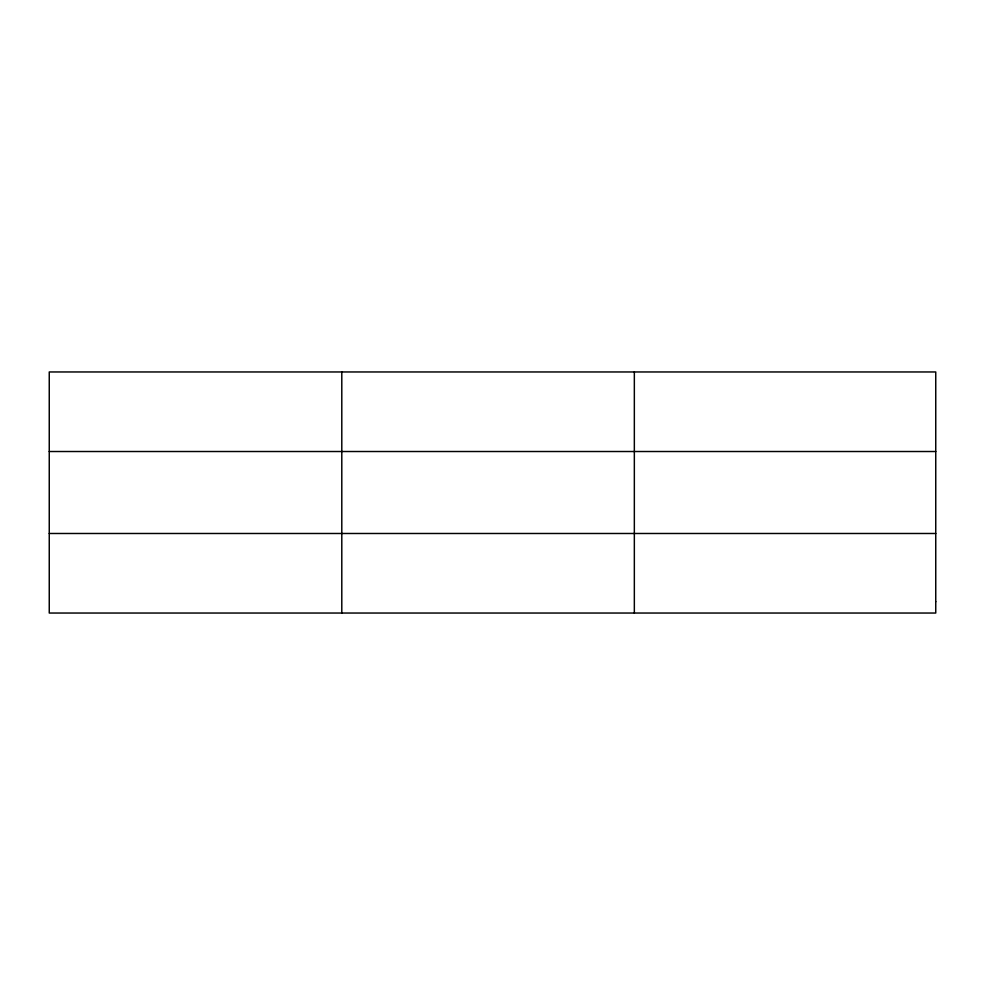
<?xml version="1.0" encoding="UTF-8"?>
<svg xmlns="http://www.w3.org/2000/svg" width="985" height="985" viewBox="0 0 985 985"><rect width="100%" height="100%" fill="white"/><g stroke="black" fill="none" stroke-linecap="round" stroke-linejoin="round"><path stroke-width="1.48" d="M341.795 371.961L341.795 613.039M634.34 371.961L634.34 613.039M49.25 451.512L935.75 451.512M49.25 533.488L935.75 533.488M935.75 601.675L935.75 613.039L49.25 613.039L49.25 371.961L935.75 371.961L935.75 601.675"/></g></svg>
